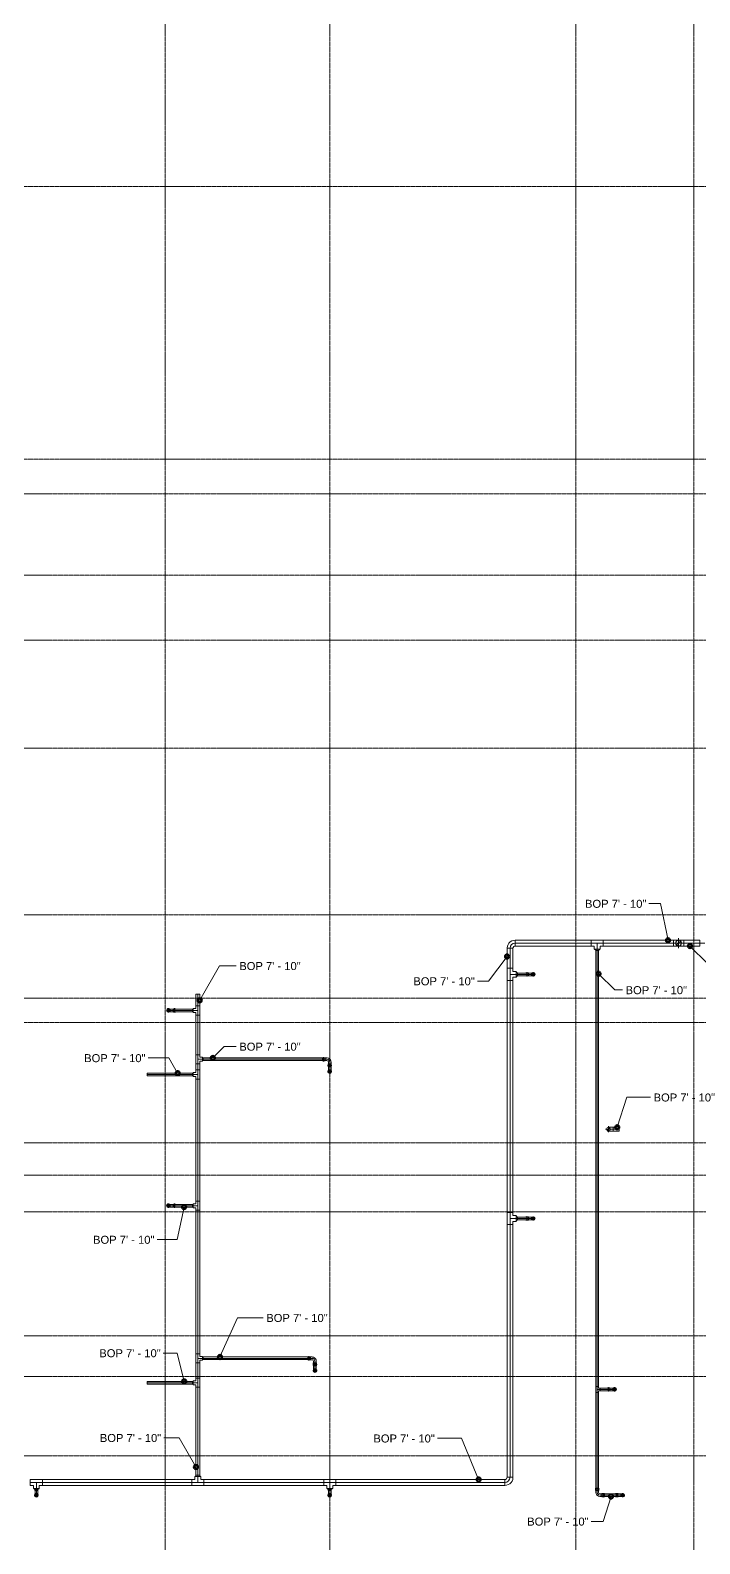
# Model space of a CAD drawing. Header units: inches. Extents: x -3679 to 241, y -496 to 1784.
# Drawn here: x -2279 to -1950, y 296 to 1040 of the extents above; entities that cross this region are included whole.
import ezdxf

# ---------------------------------------------------------------- set-up
doc = ezdxf.new("R2010")
doc.units = ezdxf.units.IN
doc.header["$MEASUREMENT"] = 0
doc.linetypes.add('Grid Line', pattern=[0.875, 0.5, -0.125, 0.125, -0.125])
for name, color, linetype, lineweight in [('G-ANNO-DIMS', 251, 'Continuous', 9), ('P-PIPE', 1, 'Continuous', 9), ('P-PIPE-CNTR', 1, 'Continuous', 9), ('S-GRID', 8, 'Continuous', 9)]:
    doc.layers.add(name, color=color, linetype=linetype, lineweight=lineweight)
doc.styles.add('Arial', font='arial.ttf', dxfattribs={"height": 3.934132})

# ---------------------------------------------------------------- blocks, each defined once
blk = doc.blocks.new('Victaulic-VicPress316-Elbow 90-45deg Style P568_P571 - Standard-V1-FOURTH LEVEL')
at = {"layer": 'P-PIPE'}
for p, q in [((-3.18, 0.77), (-3.52, 0.77)), ((-3.52, 0.77), (-3.52, -0.77)), ((-3.52, -0.77), (-3.52, 0.77)), ((-2.22, 0.66), (-3.52, 0.66)), ((-3.52, -0.66), (-3.52, 0.66)), ((-3.52, 0.66), (-3.52, -0.66)), ((-3.18, -0.77), (-3.18, 0.77)), ((-3.18, 0.77), (-3.18, -0.77)), ((-2.44, 0.77), (-2.89, 0.77)), ((-2.89, -0.77), (-2.89, 0.77)), ((-2.89, 0.77), (-2.89, -0.77)), ((-1.39, 0.66), (-2.33, 0.66)), ((-2.33, 0), (-2.33, 0.66)), ((-2.33, 0.66), (-2.33, 0)), ((-2.22, -0.66), (-2.22, 0.66)), ((-2.22, 0.66), (-2.22, -0.66)), ((-0.77, 3.52), (-0.77, 3.18)), ((0.77, 3.52), (-0.77, 3.52)), ((-0.77, 3.52), (0.77, 3.52)), ((-0.77, 3.18), (0.77, 3.18)), ((0.77, 3.18), (-0.77, 3.18)), ((-0.77, 2.89), (-0.77, 2.44)), ((-0.77, 2.89), (0.77, 2.89)), ((0.77, 2.89), (-0.77, 2.89)), ((-0.66, 3.52), (-0.66, 2.22)), ((-0.66, 3.52), (0.66, 3.52)), ((0.66, 3.52), (-0.66, 3.52)), ((-0.66, 2.33), (-0.66, 1.39)), ((0, 2.33), (-0.66, 2.33)), ((-0.66, 2.33), (0, 2.33)), ((-0.66, 2.22), (0.66, 2.22)), ((0.66, 2.22), (-0.66, 2.22)), ((0, 2.33), (0.66, 2.33)), ((0.66, 2.33), (0, 2.33)), ((0, 1.39), (0, 2.33)), ((0.66, 2.22), (0.66, 3.52)), ((0.66, 1.39), (0.66, 2.33)), ((0.77, 3.18), (0.77, 3.52)), ((0.77, 2.44), (0.77, 2.89)), ((-3.52, -0.66), (-2.22, -0.66)), ((-3.52, -0.77), (-3.18, -0.77)), ((-2.89, -0.77), (-2.44, -0.77)), ((-2.33, 0), (-2.33, -0.66)), ((-2.33, -0.66), (-2.33, 0)), ((-1.39, 0), (-2.33, 0)), ((-2.33, -0.66), (-1.39, -0.66))]:
    blk.add_line(p, q, dxfattribs=at)
at = {"layer": 'P-PIPE', "flags": 128}
for points in [[(-3.18, 0.77), (-3.11, 0.89), (-2.98, 0.9), (-2.89, 0.79), (-2.89, 0.77)], [(-3.18, 0.77), (-3.18, 0.67), (-3.18, 0.42), (-3.18, 0.07), (-3.18, -0.3), (-3.18, -0.6), (-3.18, -0.75), (-3.18, -0.77)], [(-3.18, -0.77), (-3.18, -0.67), (-3.18, -0.42), (-3.18, -0.07), (-3.18, 0.3), (-3.18, 0.6), (-3.18, 0.75), (-3.18, 0.77)], [(-2.89, -0.77), (-2.89, -0.67), (-2.89, -0.42), (-2.89, -0.07), (-2.89, 0.3), (-2.89, 0.6), (-2.89, 0.75), (-2.89, 0.77)], [(-2.89, 0.77), (-2.89, 0.67), (-2.89, 0.42), (-2.89, 0.07), (-2.89, -0.3), (-2.89, -0.6), (-2.89, -0.75), (-2.89, -0.77)], [(-2.44, 0.77), (-2.24, 0.68), (-2.22, 0.66)], [(-0.66, 1.39), (-0.75, 1.04), (-1, 0.77), (-1.35, 0.66), (-1.39, 0.66)], [(-1.39, -0.66), (-0.78, -0.56), (-0.23, -0.29), (0.22, 0.13), (0.53, 0.67), (0.65, 1.27), (0.66, 1.39)], [(-0.77, 2.89), (-0.89, 2.96), (-0.9, 3.1), (-0.79, 3.18), (-0.77, 3.18)], [(0.77, 3.18), (0.67, 3.18), (0.42, 3.18), (0.07, 3.18), (-0.3, 3.18), (-0.6, 3.18), (-0.75, 3.18), (-0.77, 3.18)], [(-0.77, 3.18), (-0.67, 3.18), (-0.42, 3.18), (-0.07, 3.18), (0.3, 3.18), (0.6, 3.18), (0.75, 3.18), (0.77, 3.18)], [(-0.77, 2.89), (-0.67, 2.89), (-0.42, 2.89), (-0.07, 2.89), (0.3, 2.89), (0.6, 2.89), (0.75, 2.89), (0.77, 2.89)], [(0.77, 2.89), (0.67, 2.89), (0.42, 2.89), (0.07, 2.89), (-0.3, 2.89), (-0.6, 2.89), (-0.75, 2.89), (-0.77, 2.89)], [(-0.66, 2.22), (-0.77, 2.41), (-0.77, 2.44)], [(0.77, 2.44), (0.68, 2.24), (0.66, 2.22)], [(0.77, 3.18), (0.89, 3.11), (0.9, 2.98), (0.79, 2.89), (0.77, 2.89)], [(-2.89, -0.77), (-2.96, -0.89), (-3.1, -0.9), (-3.18, -0.79), (-3.18, -0.77)], [(-2.22, -0.66), (-2.41, -0.77), (-2.44, -0.77)]]:
    blk.add_lwpolyline(points, dxfattribs=at)
at = {"layer": 'P-PIPE'}
blk.add_arc((-1.39, 1.39), 1.39, 270, 0, dxfattribs=at)
blk = doc.blocks.new('Victaulic-VicPress316-Elbow 90-45deg Style P568_P571 - Standard-523083-FOURTH LEVEL')
at = {"layer": 'P-PIPE'}
for p, q in [((-3064.18, 1028.04), (-3064.52, 1028.04)), ((-3063.22, 1027.94), (-3064.52, 1027.94)), ((-3064.52, 1027.28), (-3064.52, 1027.28)), ((-3064.52, 1027.28), (-3064.52, 1027.28)), ((-3064.52, 1027.28), (-3064.52, 1027.28)), ((-3064.52, 1027.28), (-3064.52, 1027.28)), ((-3064.18, 1027.28), (-3064.18, 1027.28)), ((-3064.18, 1027.28), (-3064.18, 1027.28)), ((-3063.44, 1028.04), (-3063.89, 1028.04)), ((-3063.89, 1027.28), (-3063.89, 1027.28)), ((-3063.89, 1027.28), (-3063.89, 1027.28)), ((-3062.39, 1027.94), (-3063.33, 1027.94)), ((-3063.33, 1027.94), (-3063.33, 1027.28)), ((-3063.33, 1027.28), (-3063.33, 1027.94)), ((-3063.33, 1027.28), (-3063.33, 1026.62)), ((-3063.33, 1026.62), (-3063.33, 1027.28)), ((-3062.39, 1027.28), (-3063.33, 1027.28)), ((-3063.22, 1027.28), (-3063.22, 1027.28)), ((-3063.22, 1027.28), (-3063.22, 1027.28)), ((-3062.39, 1027.28), (-3061, 1027.28)), ((-3061, 1027.28), (-3061, 1027.28)), ((-3064.52, 1026.62), (-3063.22, 1026.62)), ((-3064.52, 1026.51), (-3064.18, 1026.51)), ((-3063.89, 1026.51), (-3063.44, 1026.51)), ((-3063.33, 1026.62), (-3062.39, 1026.62))]:
    blk.add_line(p, q, dxfattribs=at)
at = {"layer": 'P-PIPE', "flags": 128}
for points in [[(-3064.18, 1028.04), (-3064.11, 1028.17), (-3063.98, 1028.18), (-3063.89, 1028.07), (-3063.89, 1028.04)], [(-3064.18, 1028.04), (-3064.18, 1027.95), (-3064.18, 1027.7), (-3064.18, 1027.34), (-3064.18, 1027.28)], [(-3064.18, 1027.28), (-3064.18, 1027.64), (-3064.18, 1027.92), (-3064.18, 1028.04), (-3064.18, 1028.04)], [(-3064.18, 1026.51), (-3064.18, 1026.6), (-3064.18, 1026.86), (-3064.18, 1027.21), (-3064.18, 1027.28)], [(-3064.18, 1027.28), (-3064.18, 1026.91), (-3064.18, 1026.64), (-3064.18, 1026.51), (-3064.18, 1026.51)], [(-3063.89, 1028.04), (-3063.89, 1027.95), (-3063.89, 1027.7), (-3063.89, 1027.34), (-3063.89, 1027.28)], [(-3063.89, 1027.28), (-3063.89, 1027.64), (-3063.89, 1027.92), (-3063.89, 1028.04), (-3063.89, 1028.04)], [(-3063.89, 1026.51), (-3063.89, 1026.6), (-3063.89, 1026.86), (-3063.89, 1027.21), (-3063.89, 1027.28)], [(-3063.89, 1027.28), (-3063.89, 1026.91), (-3063.89, 1026.64), (-3063.89, 1026.51), (-3063.89, 1026.51)], [(-3063.44, 1028.04), (-3063.24, 1027.96), (-3063.22, 1027.94)], [(-3061, 1027.94), (-3061.09, 1027.94), (-3061.36, 1027.94), (-3061.76, 1027.94), (-3062.25, 1027.94), (-3062.39, 1027.94)], [(-3060.09, 1027.28), (-3060.18, 1027.68), (-3060.44, 1028), (-3060.81, 1028.17), (-3061.22, 1028.16), (-3061.58, 1027.98), (-3061.83, 1027.65), (-3061.91, 1027.28)], [(-3061.91, 1027.28), (-3061.82, 1026.88), (-3061.56, 1026.56), (-3061.19, 1026.39), (-3060.78, 1026.39), (-3060.42, 1026.58), (-3060.17, 1026.91), (-3060.09, 1027.28)], [(-3060.23, 1027.28), (-3060.33, 1027.64), (-3060.58, 1027.92), (-3060.93, 1028.04), (-3061.3, 1027.98), (-3061.6, 1027.75), (-3061.75, 1027.41), (-3061.77, 1027.28)], [(-3061.77, 1027.28), (-3061.67, 1026.91), (-3061.42, 1026.64), (-3061.07, 1026.51), (-3060.7, 1026.57), (-3060.4, 1026.8), (-3060.25, 1027.15), (-3060.23, 1027.28)], [(-3063.89, 1026.51), (-3063.96, 1026.39), (-3064.1, 1026.38), (-3064.18, 1026.49), (-3064.18, 1026.51)], [(-3063.22, 1026.62), (-3063.41, 1026.51), (-3063.44, 1026.51)], [(-3062.39, 1026.62), (-3061.89, 1026.62), (-3061.46, 1026.62), (-3061.15, 1026.62), (-3061.01, 1026.62), (-3061, 1026.62)]]:
    blk.add_lwpolyline(points, dxfattribs=at)
at = {"layer": 'P-PIPE'}
for radius, start, end in [(0.767, 0, 180), (0.766, 0, 180), (0.766, 0, 180), (0.766, 180, 0), (0.767, 180, 0), (0.767, 180, 0), (0.657, 0, 180), (0.657, 0, 180), (0.657, 90, 180), (0.658, 180, 0), (0.658, 180, 0), (0.657, 180, 270), (0.658, 0, 90), (0.658, 270, 0)]:
    blk.add_arc((-3061, 1027.28), radius, start, end, dxfattribs=at)
blk = doc.blocks.new('Victaulic-VicPress316-Elbow 90-45deg Style P568_P571 - Standard-V2-FOURTH LEVEL')
at = {"layer": 'P-PIPE'}
for p, q in [((-3203.81, 730.05), (-3203.81, 729.6)), ((-3203.81, 729.31), (-3203.81, 728.97)), ((-3203.7, 731.1), (-3203.7, 730.16)), ((-3203.7, 730.27), (-3203.7, 728.97)), ((-3203.05, 730.16), (-3203.7, 730.16)), ((-3203.7, 730.16), (-3203.05, 730.16)), ((-3203.05, 732.49), (-3203.05, 732.49)), ((-3203.05, 732.49), (-3203.05, 731.1)), ((-3203.05, 731.1), (-3203.05, 730.16)), ((-3203.05, 730.27), (-3203.05, 730.27)), ((-3203.05, 730.27), (-3203.05, 730.27)), ((-3202.39, 730.16), (-3203.05, 730.16)), ((-3203.05, 730.16), (-3202.39, 730.16)), ((-3203.05, 729.6), (-3203.05, 729.6)), ((-3203.05, 729.6), (-3203.05, 729.6)), ((-3203.05, 729.31), (-3203.05, 729.31)), ((-3203.05, 729.31), (-3203.05, 729.31)), ((-3202.39, 730.16), (-3202.39, 731.1)), ((-3202.39, 728.97), (-3202.39, 730.27)), ((-3202.28, 729.6), (-3202.28, 730.05)), ((-3202.28, 728.97), (-3202.28, 729.31)), ((-3203.05, 728.97), (-3203.05, 728.97)), ((-3203.05, 728.97), (-3203.05, 728.97)), ((-3203.05, 728.97), (-3203.05, 728.97)), ((-3203.05, 728.97), (-3203.05, 728.97))]:
    blk.add_line(p, q, dxfattribs=at)
at = {"layer": 'P-PIPE', "flags": 128}
for points in [[(-3203.05, 733.4), (-3203.45, 733.31), (-3203.76, 733.05), (-3203.94, 732.68), (-3203.93, 732.27), (-3203.75, 731.91), (-3203.42, 731.66), (-3203.05, 731.58)], [(-3203.81, 729.31), (-3203.93, 729.38), (-3203.94, 729.51), (-3203.83, 729.6), (-3203.81, 729.6)], [(-3203.05, 733.26), (-3203.41, 733.16), (-3203.69, 732.91), (-3203.81, 732.56), (-3203.75, 732.19), (-3203.52, 731.89), (-3203.18, 731.74), (-3203.05, 731.72)], [(-3203.81, 730.05), (-3203.72, 730.25), (-3203.7, 730.27)], [(-3203.81, 729.6), (-3203.72, 729.6), (-3203.47, 729.6), (-3203.11, 729.6), (-3203.05, 729.6)], [(-3203.05, 729.6), (-3203.41, 729.6), (-3203.69, 729.6), (-3203.81, 729.6), (-3203.81, 729.6)], [(-3203.81, 729.31), (-3203.72, 729.31), (-3203.47, 729.31), (-3203.11, 729.31), (-3203.05, 729.31)], [(-3203.05, 729.31), (-3203.41, 729.31), (-3203.69, 729.31), (-3203.81, 729.31), (-3203.81, 729.31)], [(-3203.7, 732.49), (-3203.7, 732.4), (-3203.7, 732.13), (-3203.7, 731.73), (-3203.7, 731.24), (-3203.7, 731.1)], [(-3203.05, 731.58), (-3202.65, 731.67), (-3202.33, 731.93), (-3202.15, 732.3), (-3202.16, 732.71), (-3202.35, 733.07), (-3202.67, 733.32), (-3203.05, 733.4)], [(-3203.05, 731.72), (-3202.68, 731.82), (-3202.41, 732.07), (-3202.28, 732.42), (-3202.34, 732.79), (-3202.57, 733.09), (-3202.91, 733.24), (-3203.05, 733.26)], [(-3202.28, 729.6), (-3202.37, 729.6), (-3202.62, 729.6), (-3202.98, 729.6), (-3203.05, 729.6)], [(-3203.05, 729.6), (-3202.68, 729.6), (-3202.41, 729.6), (-3202.28, 729.6), (-3202.28, 729.6)], [(-3202.28, 729.31), (-3202.37, 729.31), (-3202.62, 729.31), (-3202.98, 729.31), (-3203.05, 729.31)], [(-3203.05, 729.31), (-3202.68, 729.31), (-3202.41, 729.31), (-3202.28, 729.31), (-3202.28, 729.31)], [(-3202.39, 731.1), (-3202.39, 731.6), (-3202.39, 732.03), (-3202.39, 732.34), (-3202.39, 732.48), (-3202.39, 732.49)], [(-3202.39, 730.27), (-3202.28, 730.08), (-3202.28, 730.05)], [(-3202.28, 729.6), (-3202.16, 729.53), (-3202.15, 729.39), (-3202.26, 729.31), (-3202.28, 729.31)]]:
    blk.add_lwpolyline(points, dxfattribs=at)
at = {"layer": 'P-PIPE'}
for radius, start, end in [(0.767, 90, 270), (0.767, 90, 270), (0.767, 90, 270), (0.658, 90, 270), (0.658, 90, 270), (0.658, 90, 180), (0.658, 180, 270), (0.766, 270, 90), (0.766, 270, 90), (0.766, 270, 90), (0.658, 270, 90), (0.657, 270, 90), (0.658, 0, 90), (0.658, 270, 0)]:
    blk.add_arc((-3203.05, 732.49), radius, start, end, dxfattribs=at)
blk = doc.blocks.new('Elbow - Welded - Generic - Standard-V11-FOURTH LEVEL')
at = {"layer": 'P-PIPE'}
blk.add_line((-1957.98, 591.08), (-1957.98, 591.08), dxfattribs=at)
blk.add_line((-1957.98, 591.08), (-1957.98, 591.08), dxfattribs=at)
at = {"layer": 'P-PIPE', "flags": 128}
for points in [[(-1961.94, 591.08), (-1961.84, 591.59), (-1961.58, 592.03), (-1961.17, 592.35), (-1960.68, 592.5), (-1960.5, 592.51)], [(-1960.5, 589.64), (-1961.01, 589.73), (-1961.45, 590), (-1961.77, 590.41), (-1961.93, 590.9), (-1961.94, 591.08)], [(-1960.5, 592.51), (-1960.41, 592.51), (-1960.13, 592.51), (-1959.7, 592.51), (-1959.14, 592.51), (-1958.5, 592.51), (-1957.98, 592.51)], [(-1960.5, 592.51), (-1959.99, 592.42), (-1959.55, 592.16), (-1959.23, 591.75), (-1959.07, 591.26), (-1959.06, 591.08)], [(-1959.06, 591.08), (-1959.16, 590.57), (-1959.42, 590.13), (-1959.83, 589.81), (-1960.32, 589.65), (-1960.5, 589.64)], [(-1957.98, 589.64), (-1958.66, 589.64), (-1959.29, 589.64), (-1959.82, 589.64), (-1960.22, 589.64), (-1960.45, 589.64), (-1960.5, 589.64)]]:
    blk.add_lwpolyline(points, dxfattribs=at)
at = {"layer": 'P-PIPE'}
for start, end in [(0, 180), (180, 0)]:
    blk.add_arc((-1960.5, 591.08), 1.44, start, end, dxfattribs=at)
blk = doc.blocks.new('Elbow - Welded - Generic - Standard-V12-FOURTH LEVEL')
at = {"layer": 'P-PIPE'}
blk.add_line((-1963.02, 591.08), (-1963.02, 591.08), dxfattribs=at)
blk.add_line((-1963.02, 591.08), (-1963.02, 591.08), dxfattribs=at)
at = {"layer": 'P-PIPE', "flags": 128}
for points in [[(-1960.5, 592.51), (-1960.59, 592.51), (-1960.87, 592.51), (-1961.3, 592.51), (-1961.86, 592.51), (-1962.5, 592.51), (-1963.02, 592.51)], [(-1963.02, 589.64), (-1962.34, 589.64), (-1961.71, 589.64), (-1961.18, 589.64), (-1960.78, 589.64), (-1960.55, 589.64), (-1960.5, 589.64)]]:
    blk.add_lwpolyline(points, dxfattribs=at)
at = {"layer": 'P-PIPE'}
for start, end in [(0, 180), (180, 0)]:
    blk.add_arc((-1960.5, 591.08), 1.44, start, end, dxfattribs=at)
blk = doc.blocks.new('Elbow - Welded - Generic - Standard-1127339-FOURTH LEVEL')
at = {"layer": 'P-PIPE'}
for p, q in [((-2.52, -1.44), (-2.52, 1.44)), ((-2.52, 1.44), (-2.52, -1.44)), ((1.44, 2.52), (-1.44, 2.52)), ((-1.44, 2.52), (1.44, 2.52))]:
    blk.add_line(p, q, dxfattribs=at)
at = {"layer": 'P-PIPE', "flags": 128}
for points in [[(-1.44, 2.52), (-1.53, 2.08), (-1.79, 1.72), (-2.18, 1.49), (-2.52, 1.44)], [(-2.52, -1.44), (-1.67, -1.34), (-0.85, -1.07), (-0.12, -0.62), (0.51, -0.03), (0.99, 0.68), (1.3, 1.48), (1.43, 2.33), (1.44, 2.52)]]:
    blk.add_lwpolyline(points, dxfattribs=at)

msp = doc.modelspace()

# ---------------------------------------------------------------- linework, layer by layer
at = {"layer": 'G-ANNO-DIMS'}
for p, q in [((-1969.35, 610.53), (-1975.06, 610.53)), ((-1965.69, 592.52), (-1969.35, 610.53)), ((-1954.92, 589.64), (-1946.29, 581.01)), ((-2044.81, 584.52), (-2054, 572.44)), ((-2195.91, 563), (-2186.13, 579.93)), ((-2186.13, 579.93), (-2177.98, 579.93)), ((-1999.85, 576.03), (-1991.88, 568.07)), ((-2054, 572.44), (-2059.43, 572.44)), ((-1991.88, 568.07), (-1988.04, 568.07)), ((-2189.5, 534.66), (-2183.87, 540.29)), ((-2183.87, 540.29), (-2177.98, 540.29)), ((-2211.11, 534.65), (-2221.29, 534.65)), ((-2206.78, 527.16), (-2211.11, 534.65)), ((-1990.67, 500.57), (-1985.88, 515.32)), ((-1985.88, 515.32), (-1974.28, 515.32)), ((-2203.61, 461.35), (-2206.98, 445.38)), ((-2206.98, 445.38), (-2216.92, 445.38)), ((-2185.99, 387.66), (-2177.32, 406.95)), ((-2177.32, 406.95), (-2164.71, 406.95)), ((-2207.01, 389.61), (-2213.84, 389.61)), ((-2203.59, 375.66), (-2207.01, 389.61)), ((-2206.07, 347.95), (-2213.58, 347.95)), ((-2197.81, 333.64), (-2206.07, 347.95)), ((-2067.3, 347.7), (-2079.08, 347.7)), ((-2058.83, 327.44), (-2067.3, 347.7)), ((-1993.73, 319.09), (-1997.51, 306.86)), ((-1997.51, 306.86), (-2003.47, 306.86))]:
    msp.add_line(p, q, dxfattribs=at)
at = {"layer": 'G-ANNO-DIMS', "lineweight": 50}
for centre in [(-1965.69, 592.52), (-1954.92, 589.64), (-2044.81, 584.52), (-1999.85, 576.03), (-2195.91, 563), (-2189.5, 534.66), (-2206.78, 527.16), (-1990.67, 500.57), (-2203.61, 461.35), (-2185.99, 387.66), (-2203.59, 375.66), (-2197.81, 333.64), (-2058.83, 327.44), (-1993.73, 319.09)]:
    msp.add_circle(centre, 1, dxfattribs=at)
at = {"layer": 'P-PIPE'}
for p, q in [((-2044.81, 588.56), (-2044.81, 578.73)), ((-2041.93, 588.56), (-2044.81, 588.56)), ((-2041.93, 578.73), (-2041.93, 588.56)), ((-2003.49, 592.52), (-2040.85, 592.52)), ((-2040.85, 592.52), (-2040.85, 589.64)), ((-2040.85, 589.64), (-2003.49, 589.64)), ((-2003.49, 592.52), (-2003.49, 589.64)), ((-1997.51, 592.51), (-2003.49, 592.51)), ((-2003.49, 589.64), (-2003.49, 592.51)), ((-2003.49, 592.51), (-2003.49, 589.64)), ((-2003.49, 589.64), (-2001.94, 589.64)), ((-2001.94, 589.64), (-2001.94, 588.09)), ((-2001.94, 588.09), (-1999.07, 588.09)), ((-1999.07, 588.09), (-2001.94, 588.09)), ((-2001.82, 588.09), (-2001.07, 587.43)), ((-1999.94, 587.43), (-1999.19, 588.09)), ((-1999.07, 589.64), (-1997.51, 589.64)), ((-1999.07, 588.09), (-1999.07, 589.64)), ((-1963.02, 592.52), (-1997.51, 592.52)), ((-1997.51, 592.52), (-1997.51, 589.64)), ((-1997.51, 589.64), (-1997.51, 592.51)), ((-1997.51, 592.51), (-1997.51, 589.64)), ((-1997.51, 589.64), (-1963.02, 589.64)), ((-1963.02, 592.52), (-1963.02, 589.64)), ((-1950.1, 592.52), (-1957.98, 592.52)), ((-1957.98, 592.52), (-1957.98, 589.64)), ((-1957.98, 589.64), (-1950.1, 589.64)), ((-1950.1, 592.52), (-1950.1, 589.64)), ((-2001.16, 587.43), (-2001.16, 373.24)), ((-2001.16, 587.43), (-1999.85, 587.43)), ((-1999.85, 373.24), (-1999.85, 587.43)), ((-2041.93, 578.73), (-2044.81, 578.73)), ((-2044.81, 578.73), (-2044.81, 572.75)), ((-2041.94, 578.73), (-2044.81, 578.73)), ((-2044.81, 578.73), (-2041.94, 578.73)), ((-2041.94, 577.18), (-2041.94, 578.73)), ((-2040.38, 577.18), (-2041.94, 577.18)), ((-2041.94, 572.75), (-2041.94, 574.31)), ((-2041.94, 574.31), (-2040.38, 574.31)), ((-2040.38, 577.18), (-2040.38, 574.31)), ((-2040.38, 574.31), (-2040.38, 577.18)), ((-2039.72, 576.31), (-2040.38, 577.06)), ((-2040.38, 574.43), (-2039.72, 575.18)), ((-2034.33, 576.4), (-2039.72, 576.4)), ((-2039.72, 576.4), (-2039.72, 575.09)), ((-2039.72, 575.09), (-2034.33, 575.09)), ((-2034.33, 576.4), (-2034.33, 575.09)), ((-2197.81, 566), (-2197.81, 560.25)), ((-2195.91, 566), (-2197.81, 566)), ((-2195.91, 560.25), (-2195.91, 566)), ((-2041.94, 572.75), (-2044.81, 572.75)), ((-2044.81, 572.75), (-2041.94, 572.75)), ((-2044.81, 572.75), (-2044.81, 458.73)), ((-2041.93, 572.75), (-2044.81, 572.75)), ((-2041.93, 458.73), (-2041.93, 572.75)), ((-2199.51, 558.66), (-2208.98, 558.66)), ((-2208.98, 557.35), (-2208.98, 558.66)), ((-2199.1, 558.82), (-2199.51, 558.57)), ((-2199.51, 557.35), (-2199.51, 558.66)), ((-2197.81, 558.96), (-2199.1, 558.96)), ((-2199.1, 558.96), (-2199.1, 557.05)), ((-2199.1, 557.05), (-2199.1, 558.96)), ((-2195.91, 560.25), (-2197.81, 560.25)), ((-2197.81, 560.25), (-2197.81, 558.96)), ((-2197.81, 560.25), (-2195.91, 560.25)), ((-2195.91, 560.25), (-2197.81, 560.25)), ((-2195.91, 555.76), (-2195.91, 560.25)), ((-2208.98, 557.35), (-2199.51, 557.35)), ((-2199.51, 557.44), (-2199.1, 557.19)), ((-2199.1, 557.05), (-2197.81, 557.05)), ((-2197.81, 557.05), (-2197.81, 555.76)), ((-2197.81, 555.76), (-2195.91, 555.76)), ((-2195.91, 555.76), (-2197.81, 555.76)), ((-2197.81, 555.76), (-2197.81, 536.25)), ((-2195.91, 555.76), (-2197.81, 555.76)), ((-2195.91, 536.25), (-2195.91, 555.76)), ((-2197.81, 536.25), (-2197.81, 531.76)), ((-2195.91, 536.25), (-2197.81, 536.25)), ((-2197.81, 536.25), (-2195.91, 536.25)), ((-2195.91, 536.25), (-2197.81, 536.25)), ((-2195.91, 534.96), (-2195.91, 536.25)), ((-2195.91, 531.76), (-2197.81, 531.76)), ((-2197.81, 531.76), (-2195.91, 531.76)), ((-2197.81, 531.76), (-2197.81, 528.75)), ((-2195.91, 531.76), (-2197.81, 531.76)), ((-2197.81, 528.75), (-2197.81, 527.46)), ((-2197.81, 528.75), (-2195.91, 528.75)), ((-2195.91, 528.75), (-2197.81, 528.75)), ((-2195.91, 528.75), (-2197.81, 528.75)), ((-2194.61, 534.96), (-2195.91, 534.96)), ((-2195.91, 531.76), (-2195.91, 533.05)), ((-2195.91, 533.05), (-2194.61, 533.05)), ((-2195.91, 528.75), (-2195.91, 531.76)), ((-2195.91, 524.26), (-2195.91, 528.75)), ((-2194.61, 534.96), (-2194.61, 533.05)), ((-2194.61, 533.05), (-2194.61, 534.96)), ((-2194.21, 534.57), (-2194.61, 534.82)), ((-2194.61, 533.19), (-2194.21, 533.44)), ((-2134.33, 534.66), (-2194.21, 534.66)), ((-2194.21, 533.35), (-2194.21, 534.66)), ((-2194.21, 533.35), (-2134.33, 533.35)), ((-2134.33, 533.35), (-2134.33, 534.66)), ((-2132.66, 531.67), (-2132.66, 530.33)), ((-2132.66, 531.67), (-2131.34, 531.67)), ((-2132.66, 530.33), (-2131.34, 530.33)), ((-2131.34, 530.33), (-2131.34, 531.67)), ((-2199.51, 527.16), (-2221.81, 527.16)), ((-2221.81, 525.85), (-2221.81, 527.16)), ((-2221.81, 525.85), (-2199.51, 525.85)), ((-2199.1, 527.32), (-2199.51, 527.07)), ((-2199.51, 525.85), (-2199.51, 527.16)), ((-2199.51, 525.94), (-2199.1, 525.69)), ((-2197.81, 527.46), (-2199.1, 527.46)), ((-2199.1, 527.46), (-2199.1, 525.55)), ((-2199.1, 525.55), (-2199.1, 527.46)), ((-2199.1, 525.55), (-2197.81, 525.55)), ((-2197.81, 525.55), (-2197.81, 524.26)), ((-2197.81, 524.26), (-2195.91, 524.26)), ((-2195.91, 524.26), (-2197.81, 524.26)), ((-2197.81, 524.26), (-2197.81, 464.25)), ((-2195.91, 524.26), (-2197.81, 524.26)), ((-2195.91, 464.25), (-2195.91, 524.26)), ((-1992.73, 500.57), (-1994.97, 500.57)), ((-1994.97, 498.67), (-1992.73, 498.67)), ((-1989.73, 500.57), (-1992.73, 500.57)), ((-1992.73, 498.67), (-1992.73, 500.57)), ((-1992.73, 498.67), (-1989.73, 498.67)), ((-1989.73, 498.67), (-1989.73, 500.57)), ((-2199.51, 462.66), (-2208.98, 462.66)), ((-2208.98, 461.35), (-2208.98, 462.66)), ((-2208.98, 461.35), (-2199.51, 461.35)), ((-2199.1, 462.82), (-2199.51, 462.57)), ((-2199.51, 461.35), (-2199.51, 462.66)), ((-2199.51, 461.44), (-2199.1, 461.19)), ((-2197.81, 462.96), (-2199.1, 462.96)), ((-2199.1, 462.96), (-2199.1, 461.05)), ((-2199.1, 461.05), (-2199.1, 462.96)), ((-2197.81, 464.25), (-2197.81, 462.96)), ((-2197.81, 464.25), (-2195.91, 464.25)), ((-2195.91, 464.25), (-2197.81, 464.25)), ((-2195.91, 464.25), (-2197.81, 464.25)), ((-2195.91, 459.76), (-2195.91, 464.25)), ((-2199.1, 461.05), (-2197.81, 461.05)), ((-2197.81, 461.05), (-2197.81, 459.76)), ((-2197.81, 459.76), (-2195.91, 459.76)), ((-2195.91, 459.76), (-2197.81, 459.76)), ((-2197.81, 459.76), (-2197.81, 389.25)), ((-2195.91, 459.76), (-2197.81, 459.76)), ((-2195.91, 389.25), (-2195.91, 459.76)), ((-2041.93, 458.73), (-2044.81, 458.73)), ((-2044.81, 458.73), (-2044.81, 452.75)), ((-2041.94, 458.73), (-2044.81, 458.73)), ((-2044.81, 458.73), (-2041.94, 458.73)), ((-2041.94, 457.18), (-2041.94, 458.73)), ((-2040.38, 457.18), (-2041.94, 457.18)), ((-2041.94, 452.75), (-2041.94, 454.31)), ((-2041.94, 454.31), (-2040.38, 454.31)), ((-2040.38, 457.18), (-2040.38, 454.31)), ((-2040.38, 454.31), (-2040.38, 457.18)), ((-2039.72, 456.31), (-2040.38, 457.06)), ((-2040.38, 454.43), (-2039.72, 455.18)), ((-2034.33, 456.4), (-2039.72, 456.4)), ((-2039.72, 455.09), (-2039.72, 456.4)), ((-2039.72, 455.09), (-2034.33, 455.09)), ((-2034.33, 455.09), (-2034.33, 456.4)), ((-2041.94, 452.75), (-2044.81, 452.75)), ((-2044.81, 452.75), (-2041.94, 452.75)), ((-2044.81, 452.75), (-2044.81, 328.52)), ((-2041.93, 452.75), (-2044.81, 452.75)), ((-2041.93, 328.52), (-2041.93, 452.75)), ((-2197.81, 389.25), (-2197.81, 384.76)), ((-2195.91, 389.25), (-2197.81, 389.25)), ((-2197.81, 389.25), (-2195.91, 389.25)), ((-2195.91, 389.25), (-2197.81, 389.25)), ((-2195.91, 387.96), (-2195.91, 389.25)), ((-2194.61, 387.96), (-2195.91, 387.96)), ((-2194.61, 387.96), (-2194.61, 386.05)), ((-2194.61, 386.05), (-2194.61, 387.96)), ((-2194.21, 387.57), (-2194.61, 387.82)), ((-2141.64, 387.66), (-2194.21, 387.66)), ((-2194.21, 387.66), (-2194.21, 386.35)), ((-2141.64, 387.66), (-2141.64, 386.35)), ((-2195.91, 384.76), (-2197.81, 384.76)), ((-2197.81, 384.76), (-2195.91, 384.76)), ((-2197.81, 384.76), (-2197.81, 377.25)), ((-2195.91, 384.76), (-2197.81, 384.76)), ((-2195.91, 384.76), (-2195.91, 386.05)), ((-2195.91, 386.05), (-2194.61, 386.05)), ((-2195.91, 377.25), (-2195.91, 384.76)), ((-2194.61, 386.19), (-2194.21, 386.44)), ((-2194.21, 386.35), (-2141.64, 386.35)), ((-2139.96, 384.67), (-2139.96, 383.33)), ((-2138.65, 384.67), (-2139.96, 384.67)), ((-2138.65, 383.33), (-2139.96, 383.33)), ((-2138.65, 383.33), (-2138.65, 384.67)), ((-2199.51, 375.66), (-2221.81, 375.66)), ((-2221.81, 374.35), (-2221.81, 375.66)), ((-2221.81, 374.35), (-2199.51, 374.35)), ((-2199.1, 375.82), (-2199.51, 375.57)), ((-2199.51, 374.35), (-2199.51, 375.66)), ((-2199.51, 374.44), (-2199.1, 374.19)), ((-2197.81, 375.96), (-2199.1, 375.96)), ((-2199.1, 375.96), (-2199.1, 374.05)), ((-2199.1, 374.05), (-2199.1, 375.96)), ((-2199.1, 374.05), (-2197.81, 374.05)), ((-2197.81, 377.25), (-2197.81, 375.96)), ((-2197.81, 377.25), (-2195.91, 377.25)), ((-2195.91, 377.25), (-2197.81, 377.25)), ((-2195.91, 377.25), (-2197.81, 377.25)), ((-2197.81, 374.05), (-2197.81, 372.76)), ((-2197.81, 372.76), (-2195.91, 372.76)), ((-2195.91, 372.76), (-2197.81, 372.76)), ((-2197.81, 372.76), (-2197.81, 329.65)), ((-2197.81, 372.76), (-2195.91, 372.76)), ((-2195.91, 372.76), (-2195.91, 377.25)), ((-2195.91, 329.65), (-2195.91, 372.76)), ((-2001.16, 373.24), (-2001.16, 370.25)), ((-1999.85, 373.24), (-2001.16, 373.24)), ((-2001.16, 373.24), (-1999.85, 373.24)), ((-2001.16, 373.24), (-1999.85, 373.24)), ((-1999.85, 372.4), (-1999.85, 373.24)), ((-1999.01, 372.4), (-1999.85, 372.4)), ((-1994.33, 372.4), (-1999.01, 372.4)), ((-1999.01, 371.09), (-1999.01, 372.4)), ((-1999.01, 371.09), (-1999.01, 372.4)), ((-1999.01, 372.4), (-1999.01, 371.09)), ((-1994.33, 371.09), (-1994.33, 372.4)), ((-2001.16, 370.25), (-2001.16, 322.07)), ((-2001.16, 370.25), (-1999.85, 370.25)), ((-1999.85, 370.25), (-2001.16, 370.25)), ((-2001.16, 370.25), (-1999.85, 370.25)), ((-1999.85, 370.25), (-1999.85, 371.09)), ((-1999.85, 371.09), (-1999.01, 371.09)), ((-1999.85, 322.07), (-1999.85, 370.25)), ((-1999.01, 371.09), (-1994.33, 371.09)), ((-2273.26, 327.44), (-2279.24, 327.44)), ((-2279.24, 324.56), (-2279.24, 327.44)), ((-2279.24, 327.44), (-2279.24, 324.56)), ((-2199.85, 327.44), (-2273.26, 327.44)), ((-2273.26, 324.56), (-2273.26, 327.44)), ((-2273.26, 324.56), (-2273.26, 327.44)), ((-2273.26, 327.44), (-2273.26, 324.56)), ((-2198.29, 327.44), (-2199.85, 327.44)), ((-2199.85, 327.44), (-2199.85, 324.56)), ((-2199.85, 324.56), (-2199.85, 327.44)), ((-2199.85, 324.56), (-2199.85, 327.44)), ((-2198.29, 328.99), (-2198.29, 327.44)), ((-2195.42, 328.99), (-2198.29, 328.99)), ((-2198.29, 328.99), (-2195.42, 328.99)), ((-2197.67, 329.65), (-2198.17, 328.99)), ((-2197.81, 329.65), (-2195.91, 329.65)), ((-2195.54, 328.99), (-2196.04, 329.65)), ((-2195.42, 327.44), (-2195.42, 328.99)), ((-2193.86, 327.44), (-2195.42, 327.44)), ((-2193.86, 327.44), (-2193.86, 324.56)), ((-2193.86, 324.56), (-2193.86, 327.44)), ((-2134.99, 327.44), (-2193.86, 327.44)), ((-2193.86, 324.56), (-2193.86, 327.44)), ((-2129.01, 327.44), (-2134.99, 327.44)), ((-2134.99, 324.56), (-2134.99, 327.44)), ((-2134.99, 327.44), (-2134.99, 324.56)), ((-2134.99, 324.56), (-2134.99, 327.44)), ((-2129.01, 324.56), (-2129.01, 327.44)), ((-2129.01, 327.44), (-2129.01, 324.56)), ((-2045.89, 327.44), (-2129.01, 327.44)), ((-2129.01, 324.56), (-2129.01, 327.44)), ((-2045.89, 324.56), (-2045.89, 327.44)), ((-2041.93, 328.52), (-2044.81, 328.52)), ((-2279.24, 324.56), (-2277.69, 324.56)), ((-2277.69, 324.56), (-2277.69, 323.01)), ((-2274.81, 323.01), (-2277.69, 323.01)), ((-2277.69, 323.01), (-2274.81, 323.01)), ((-2277.56, 323.01), (-2276.81, 322.35)), ((-2276.91, 322.35), (-2276.91, 322.07)), ((-2275.59, 322.35), (-2276.91, 322.35)), ((-2275.59, 322.07), (-2276.91, 322.07)), ((-2275.69, 322.35), (-2274.94, 323.01)), ((-2275.59, 322.07), (-2275.59, 322.35)), ((-2274.81, 324.56), (-2273.26, 324.56)), ((-2274.81, 323.01), (-2274.81, 324.56)), ((-2273.26, 324.56), (-2199.85, 324.56)), ((-2199.85, 324.56), (-2193.86, 324.56)), ((-2193.86, 324.56), (-2134.99, 324.56)), ((-2134.99, 324.56), (-2133.44, 324.56)), ((-2133.44, 324.56), (-2133.44, 323.01)), ((-2130.56, 323.01), (-2133.44, 323.01)), ((-2133.44, 323.01), (-2130.56, 323.01)), ((-2133.31, 323.01), (-2132.56, 322.35)), ((-2132.66, 322.35), (-2132.66, 322.07)), ((-2131.34, 322.35), (-2132.66, 322.35)), ((-2131.34, 322.07), (-2132.66, 322.07)), ((-2131.44, 322.35), (-2130.69, 323.01)), ((-2131.34, 322.07), (-2131.34, 322.35)), ((-2130.56, 324.56), (-2129.01, 324.56)), ((-2130.56, 323.01), (-2130.56, 324.56)), ((-2129.01, 324.56), (-2045.89, 324.56)), ((-2001.16, 322.07), (-1999.85, 322.07)), ((-1990.33, 320.4), (-1998.17, 320.4)), ((-1998.17, 319.09), (-1998.17, 320.4)), ((-1990.33, 319.09), (-1990.33, 320.4)), ((-1998.17, 319.09), (-1990.33, 319.09))]:
    msp.add_line(p, q, dxfattribs=at)
for centre, radius, start, end in [((-1960.5, 591.08), 1.44, 0, 180), ((-1960.5, 591.08), 1.44, 180, 0), ((-1960.5, 590.36), 0.719, 90, 270), ((-1960.5, 591.8), 0.719, 270, 90), ((-2032, 575.74), 0.658, 0, 180), ((-2032, 575.74), 0.657, 180, 0), ((-2032, 575.41), 0.329, 90, 270), ((-2032, 576.07), 0.329, 270, 90), ((-2211.31, 558), 0.657, 0, 180), ((-2211.31, 558), 0.657, 180, 0), ((-2211.31, 557.68), 0.329, 90, 270), ((-2211.31, 558.33), 0.329, 270, 90), ((-2132, 528), 0.658, 0, 180), ((-2132, 528.33), 0.329, 270, 90), ((-2132, 528), 0.657, 180, 0), ((-2132, 527.68), 0.329, 90, 270), ((-1994.97, 499.62), 0.951, 0, 180), ((-1994.97, 499.62), 0.951, 0, 180), ((-1994.97, 499.62), 0.951, 180, 0), ((-1994.97, 499.62), 0.951, 180, 0), ((-1994.97, 499.62), 0.95, 0, 180), ((-1994.97, 499.62), 0.95, 0, 180), ((-1994.97, 499.62), 0.95, 180, 0), ((-1994.97, 499.62), 0.95, 180, 0), ((-1994.97, 499.14), 0.475, 90, 270), ((-1994.97, 500.09), 0.475, 270, 90), ((-2211.31, 462), 0.657, 0, 180), ((-2211.31, 462), 0.657, 180, 0), ((-2211.31, 461.68), 0.329, 90, 270), ((-2211.31, 462.33), 0.329, 270, 90), ((-2032, 455.74), 0.658, 0, 180), ((-2032, 455.74), 0.657, 180, 0), ((-2032, 455.41), 0.329, 90, 270), ((-2032, 456.07), 0.329, 270, 90), ((-2139.31, 381), 0.657, 0, 180), ((-2139.31, 381), 0.657, 180, 0), ((-2139.31, 380.68), 0.329, 90, 270), ((-2139.31, 381.33), 0.329, 270, 90), ((-1992, 371.74), 0.658, 0, 180), ((-1992, 372.07), 0.329, 270, 90), ((-1992, 371.74), 0.657, 180, 0), ((-1992, 371.41), 0.329, 90, 270), ((-2276.25, 319.74), 0.657, 0, 180), ((-2276.25, 320.07), 0.329, 270, 90), ((-2132, 319.74), 0.658, 0, 180), ((-2132, 320.07), 0.329, 270, 90), ((-1988, 319.74), 0.657, 0, 180), ((-1988, 320.07), 0.329, 270, 90), ((-2276.25, 319.74), 0.657, 180, 0), ((-2276.25, 319.41), 0.329, 90, 270), ((-2132, 319.74), 0.657, 180, 0), ((-2132, 319.41), 0.329, 90, 270), ((-1988, 319.74), 0.658, 180, 0), ((-1988, 319.41), 0.329, 90, 270)]:
    msp.add_arc(centre, radius, start, end, dxfattribs=at)
at = {"layer": 'P-PIPE-CNTR'}
for p, q in [((-2043.37, 578.73), (-2043.37, 588.56)), ((-2043.37, 578.73), (-2043.37, 588.56)), ((-2003.49, 591.08), (-2040.85, 591.08)), ((-2003.49, 591.08), (-2040.85, 591.08)), ((-2003.49, 591.08), (-1997.51, 591.08)), ((-2000.5, 588.09), (-2000.5, 591.08)), ((-2000.5, 588.09), (-2000.5, 587.43)), ((-1963.02, 591.08), (-1997.51, 591.08)), ((-1963.02, 591.08), (-1997.51, 591.08)), ((-1960.5, 591.08), (-1963.02, 591.08)), ((-1963, 591.08), (-1958, 591.08)), ((-1960.5, 588.58), (-1960.5, 593.58)), ((-1957.98, 591.08), (-1960.5, 591.08)), ((-1950.1, 591.08), (-1957.98, 591.08)), ((-1950.1, 591.08), (-1957.98, 591.08)), ((-1950.1, 591.08), (-1947.59, 591.08)), ((-2000.5, 587.43), (-2000.5, 373.24)), ((-2000.5, 587.43), (-2000.5, 373.24)), ((-2043.37, 578.73), (-2043.37, 572.75)), ((-2040.38, 575.74), (-2043.37, 575.74)), ((-2040.38, 575.74), (-2039.72, 575.74)), ((-2034.33, 575.74), (-2039.72, 575.74)), ((-2034.33, 575.74), (-2039.72, 575.74)), ((-2033.39, 575.74), (-2035.52, 575.74)), ((-2033.39, 575.74), (-2034.33, 575.74)), ((-2032, 575.74), (-2033.39, 575.74)), ((-2033, 575.74), (-2031, 575.74)), ((-2032, 574.74), (-2032, 576.74)), ((-2196.86, 560.25), (-2196.86, 566)), ((-2196.86, 560.25), (-2196.86, 566)), ((-2043.37, 458.73), (-2043.37, 572.75)), ((-2043.37, 458.73), (-2043.37, 572.75)), ((-2212.31, 558), (-2210.31, 558)), ((-2211.31, 557), (-2211.31, 559)), ((-2211.31, 558), (-2209.91, 558)), ((-2209.91, 558), (-2208.98, 558)), ((-2209.91, 558), (-2207.79, 558)), ((-2208.98, 558), (-2199.51, 558)), ((-2208.98, 558), (-2199.51, 558)), ((-2199.1, 558), (-2199.51, 558)), ((-2199.1, 558), (-2196.86, 558)), ((-2196.86, 560.25), (-2196.86, 555.76)), ((-2196.86, 536.25), (-2196.86, 555.76)), ((-2196.86, 536.25), (-2196.86, 555.76)), ((-2196.86, 536.25), (-2196.86, 531.76)), ((-2194.61, 534), (-2196.86, 534)), ((-2196.86, 528.75), (-2196.86, 531.76)), ((-2196.86, 528.75), (-2196.86, 531.76)), ((-2196.86, 528.75), (-2196.86, 524.26)), ((-2194.61, 534), (-2194.21, 534)), ((-2194.21, 534), (-2134.33, 534)), ((-2194.21, 534), (-2134.33, 534)), ((-2133.39, 534), (-2135.52, 534)), ((-2133.39, 534), (-2134.33, 534)), ((-2132, 531.67), (-2132, 532.61)), ((-2132, 531.67), (-2132, 530.33)), ((-2132, 531.67), (-2132, 530.33)), ((-2132, 530.33), (-2132, 529.4)), ((-2132, 529.4), (-2132, 528)), ((-2132, 527), (-2132, 529)), ((-2221.81, 526.5), (-2199.51, 526.5)), ((-2221.81, 526.5), (-2199.51, 526.5)), ((-2199.1, 526.5), (-2199.51, 526.5)), ((-2199.1, 526.5), (-2196.86, 526.5)), ((-2196.86, 464.25), (-2196.86, 524.26)), ((-2196.86, 464.25), (-2196.86, 524.26)), ((-2133, 528), (-2131, 528)), ((-1996.47, 499.62), (-1993.47, 499.62)), ((-1996.47, 499.62), (-1993.47, 499.62)), ((-1994.97, 498.12), (-1994.97, 501.12)), ((-1994.97, 498.12), (-1994.97, 501.12)), ((-1992.73, 499.62), (-1994.97, 499.62)), ((-1992.73, 499.62), (-1989.73, 499.62)), ((-1992.73, 499.62), (-1989.73, 499.62)), ((-2212.31, 462), (-2210.31, 462)), ((-2211.31, 461), (-2211.31, 463)), ((-2211.31, 462), (-2209.91, 462)), ((-2209.91, 462), (-2208.98, 462)), ((-2209.91, 462), (-2207.79, 462)), ((-2208.98, 462), (-2199.51, 462)), ((-2208.98, 462), (-2199.51, 462)), ((-2199.1, 462), (-2199.51, 462)), ((-2199.1, 462), (-2196.86, 462)), ((-2196.86, 464.25), (-2196.86, 459.76)), ((-2196.86, 389.25), (-2196.86, 459.76)), ((-2196.86, 389.25), (-2196.86, 459.76)), ((-2043.37, 458.73), (-2043.37, 452.75)), ((-2040.38, 455.74), (-2043.37, 455.74)), ((-2040.38, 455.74), (-2039.72, 455.74)), ((-2039.72, 455.74), (-2034.33, 455.74)), ((-2039.72, 455.74), (-2034.33, 455.74)), ((-2034.33, 455.74), (-2033.39, 455.74)), ((-2033.39, 455.74), (-2032, 455.74)), ((-2033, 455.74), (-2031, 455.74)), ((-2032, 454.74), (-2032, 456.74)), ((-2043.37, 328.52), (-2043.37, 452.75)), ((-2043.37, 328.52), (-2043.37, 452.75)), ((-2196.86, 389.25), (-2196.86, 384.76)), ((-2194.61, 387), (-2196.86, 387)), ((-2194.61, 387), (-2194.21, 387)), ((-2141.64, 387), (-2194.21, 387)), ((-2141.64, 387), (-2194.21, 387)), ((-2140.7, 387), (-2142.83, 387)), ((-2140.7, 387), (-2141.64, 387)), ((-2196.86, 377.25), (-2196.86, 384.76)), ((-2196.86, 377.25), (-2196.86, 384.76)), ((-2140.31, 381), (-2138.31, 381)), ((-2139.31, 384.67), (-2139.31, 385.61)), ((-2139.31, 383.33), (-2139.31, 384.67)), ((-2139.31, 383.33), (-2139.31, 384.67)), ((-2139.31, 382.4), (-2139.31, 384.52)), ((-2139.31, 382.4), (-2139.31, 383.33)), ((-2139.31, 381), (-2139.31, 382.4)), ((-2139.31, 380), (-2139.31, 382)), ((-2221.81, 375), (-2199.51, 375)), ((-2221.81, 375), (-2199.51, 375)), ((-2199.1, 375), (-2199.51, 375)), ((-2199.1, 375), (-2196.86, 375)), ((-2196.86, 377.25), (-2196.86, 372.76)), ((-2196.86, 372.76), (-2196.86, 329.65)), ((-2196.86, 372.76), (-2196.86, 329.65)), ((-2000.5, 370.25), (-2000.5, 373.24)), ((-1992, 370.74), (-1992, 372.74)), ((-1999.01, 371.74), (-2000.5, 371.74)), ((-2000.5, 370.25), (-2000.5, 322.07)), ((-2000.5, 370.25), (-2000.5, 322.07)), ((-1999.01, 371.74), (-1994.33, 371.74)), ((-1999.01, 371.74), (-1994.33, 371.74)), ((-1993.39, 371.74), (-1995.52, 371.74)), ((-1993.39, 371.74), (-1994.33, 371.74)), ((-1992, 371.74), (-1993.39, 371.74)), ((-1993, 371.74), (-1991, 371.74)), ((-2196.86, 328.99), (-2196.86, 329.65)), ((-2196.86, 328.99), (-2196.86, 326)), ((-2273.26, 326), (-2279.24, 326)), ((-2276.25, 323.01), (-2276.25, 326)), ((-2276.25, 321.14), (-2276.25, 323.26)), ((-2276.25, 323.01), (-2276.25, 322.35)), ((-2276.25, 322.07), (-2276.25, 322.35)), ((-2276.25, 322.07), (-2276.25, 322.35)), ((-2276.25, 321.14), (-2276.25, 322.07)), ((-2276.25, 319.74), (-2276.25, 321.14)), ((-2276.25, 318.74), (-2276.25, 320.74)), ((-2273.26, 326), (-2199.85, 326)), ((-2273.26, 326), (-2199.85, 326)), ((-2193.86, 326), (-2199.85, 326)), ((-2193.86, 326), (-2134.99, 326)), ((-2193.86, 326), (-2134.99, 326)), ((-2129.01, 326), (-2134.99, 326)), ((-2132, 323.01), (-2132, 326)), ((-2132, 321.14), (-2132, 323.26)), ((-2132, 323.01), (-2132, 322.35)), ((-2132, 322.07), (-2132, 322.35)), ((-2132, 322.07), (-2132, 322.35)), ((-2132, 321.14), (-2132, 322.07)), ((-2132, 319.74), (-2132, 321.14)), ((-2132, 318.74), (-2132, 320.74)), ((-2129.01, 326), (-2045.89, 326)), ((-2129.01, 326), (-2045.89, 326)), ((-2000.5, 322.07), (-2000.5, 321.14)), ((-1988, 318.74), (-1988, 320.74)), ((-2277.25, 319.74), (-2275.25, 319.74)), ((-2133, 319.74), (-2131, 319.74)), ((-1999.11, 319.74), (-1998.17, 319.74)), ((-1999.11, 319.74), (-1996.98, 319.74)), ((-1998.17, 319.74), (-1990.33, 319.74)), ((-1998.17, 319.74), (-1990.33, 319.74)), ((-1989.39, 319.74), (-1991.52, 319.74)), ((-1989.39, 319.74), (-1990.33, 319.74)), ((-1988, 319.74), (-1989.39, 319.74)), ((-1989, 319.74), (-1987, 319.74))]:
    msp.add_line(p, q, dxfattribs=at)
for centre, radius, start, end in [((-2040.85, 588.56), 2.52, 90, 180), ((-2133.39, 532.61), 1.39, 0, 90), ((-2140.7, 385.61), 1.39, 0, 90), ((-2045.89, 328.52), 2.52, 270, 0), ((-1999.11, 321.14), 1.39, 180, 270)]:
    msp.add_arc(centre, radius, start, end, dxfattribs=at)
at = {"layer": 'S-GRID', "linetype": 'Grid Line'}
for p, q in [((-2213, 1771.74), (-2213, -484.26)), ((-2132, 1771.74), (-2132, -484.26)), ((-2011, 1771.74), (-2011, -484.26)), ((-1953, 1771.74), (-1953, -484.26)), ((228, 963), (-3666.39, 963)), ((228, 829), (-3666.39, 829)), ((-3666.39, 812), (228, 812)), ((-3666.39, 772), (228, 772)), ((-3666.39, 740), (228, 740)), ((-3666.39, 687), (228, 687)), ((-3666.39, 605), (228, 605)), ((-3666.39, 564), (228, 564)), ((228, 552), (-3666.39, 552)), ((-3666.39, 493), (228, 493)), ((-3666.39, 477), (228, 477)), ((-3666.39, 459), (228, 459)), ((-3666.39, 398), (228, 398)), ((-3666.39, 378), (228, 378)), ((-3666.39, 339), (226, 339))]:
    msp.add_line(p, q, dxfattribs=at)

# ---------------------------------------------------------------- block references
at = {"layer": 'P-PIPE'}
for name, p, rotation in [('Elbow - Welded - Generic - Standard-1127339-FOURTH LEVEL', (-2043.37, 591.08), 180), ('Victaulic-VicPress316-Elbow 90-45deg Style P568_P571 - Standard-V2-FOURTH LEVEL', (-2764.49, -2627.3), 270), ('Victaulic-VicPress316-Elbow 90-45deg Style P568_P571 - Standard-V2-FOURTH LEVEL', (-1478.82, 3761.05), 90), ('Victaulic-VicPress316-Elbow 90-45deg Style P568_P571 - Standard-V1-FOURTH LEVEL', (-2132, 534), 90), ('Victaulic-VicPress316-Elbow 90-45deg Style P568_P571 - Standard-523083-FOURTH LEVEL', (-3159.28, -2533), 270), ('Victaulic-VicPress316-Elbow 90-45deg Style P568_P571 - Standard-V2-FOURTH LEVEL', (-1478.82, 3665.05), 90), ('Victaulic-VicPress316-Elbow 90-45deg Style P568_P571 - Standard-V1-FOURTH LEVEL', (-2139.31, 387), 90), ('Victaulic-VicPress316-Elbow 90-45deg Style P568_P571 - Standard-V2-FOURTH LEVEL', (-5342.35, 1113.49), 180), ('Victaulic-VicPress316-Elbow 90-45deg Style P568_P571 - Standard-V2-FOURTH LEVEL', (-2724.49, -2831.3), 270), ('Victaulic-VicPress316-Elbow 90-45deg Style P568_P571 - Standard-V2-FOURTH LEVEL', (-5479.3, 1052.23), 180), ('Victaulic-VicPress316-Elbow 90-45deg Style P568_P571 - Standard-V2-FOURTH LEVEL', (-5335.05, 1052.23), 180), ('Victaulic-VicPress316-Elbow 90-45deg Style P568_P571 - Standard-V1-FOURTH LEVEL', (-2000.5, 319.74), 270), ('Victaulic-VicPress316-Elbow 90-45deg Style P568_P571 - Standard-V2-FOURTH LEVEL', (-2720.49, -2883.3), 270)]:
    msp.add_blockref(name, p, dxfattribs=dict(at, rotation=rotation))
for name, p in [('Elbow - Welded - Generic - Standard-V12-FOURTH LEVEL', (0, 0)), ('Elbow - Welded - Generic - Standard-V11-FOURTH LEVEL', (0, 0)), ('Victaulic-VicPress316-Elbow 90-45deg Style P568_P571 - Standard-523083-FOURTH LEVEL', (1029, -571.54)), ('Elbow - Welded - Generic - Standard-1127339-FOURTH LEVEL', (-2043.37, 326))]:
    msp.add_blockref(name, p, dxfattribs=at)

# ---------------------------------------------------------------- texts
at = {"layer": 'G-ANNO-DIMS', "char_height": 3.9341, "width": 35.952, "attachment_point": 1, "line_spacing_factor": 0.938532, "style": 'Arial'}
for insert in [(-2006.52, 612.4), (-2176.48, 581.8), (-2090.89, 574.31), (-1986.54, 569.94), (-2252.75, 536.52), (-2176.48, 542.16), (-1972.78, 517.19), (-2248.38, 447.25), (-2163.21, 408.82), (-2245.3, 391.48), (-2245.04, 349.82), (-2110.54, 349.57), (-2034.93, 308.72)]:
    msp.add_mtext('BOP 7\' - 10"', dxfattribs=dict(at, insert=insert))

doc.saveas('drawing.dxf')
